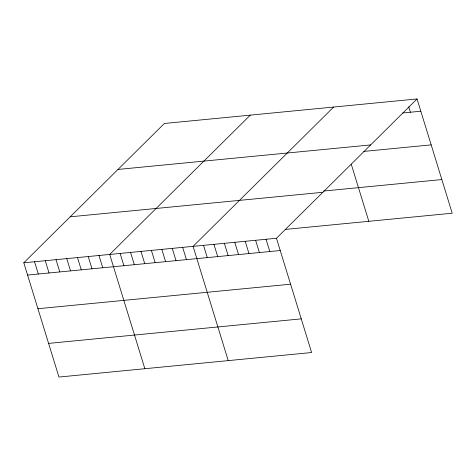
<?xml version="1.0" encoding="UTF-8"?>
<svg xmlns="http://www.w3.org/2000/svg" width="476" height="476" viewBox="0 0 476 476"><rect width="100%" height="100%" fill="white"/><g stroke="black" fill="none" stroke-linecap="round" stroke-linejoin="round"><path stroke-width="0.71" d="M417.047 98.948L276.461 238.262L311.613 352.526L58.953 377.052L23.8 262.788L164.387 123.474L417.047 98.948L452.2 213.212L285.445 229.402M250.293 115.138L109.706 254.446L144.859 368.71M333.67 107.04L193.083 246.354L228.236 360.618M402.755 112.973L420.826 111.223M117.994 169.444L370.655 144.924M363.777 151.422L431.179 144.877M323.728 191.025L441.847 179.559M70.192 216.812L322.853 192.286M23.8 262.788L276.461 238.262M27.578 275.057L280.239 250.531M37.931 308.716L290.592 284.19M48.6 343.392L301.26 318.866M408.723 106.779L410.401 112.235M351.353 164.529L368.823 221.31M266.042 239.273L269.815 251.542M255.618 240.285L259.39 252.554M245.194 241.296L248.972 253.565M234.775 242.308L238.547 254.583M224.351 243.319L228.123 255.594M213.926 244.331L217.705 256.606M203.508 245.342L207.28 257.617M182.659 247.365L186.437 259.64M172.241 248.377L176.013 260.652M161.816 249.388L165.594 261.663M151.392 250.4L155.17 262.675M140.973 251.411L144.746 263.686M130.549 252.423L134.327 264.698M120.125 253.434L123.903 265.709M98.966 255.487L102.745 267.762M88.227 256.534L92.005 268.803M77.493 257.575L81.265 269.844M66.753 258.617L70.525 270.892M56.013 259.658L59.792 271.933M45.274 260.699L49.052 272.974M34.54 261.74L38.312 274.015"/></g></svg>
